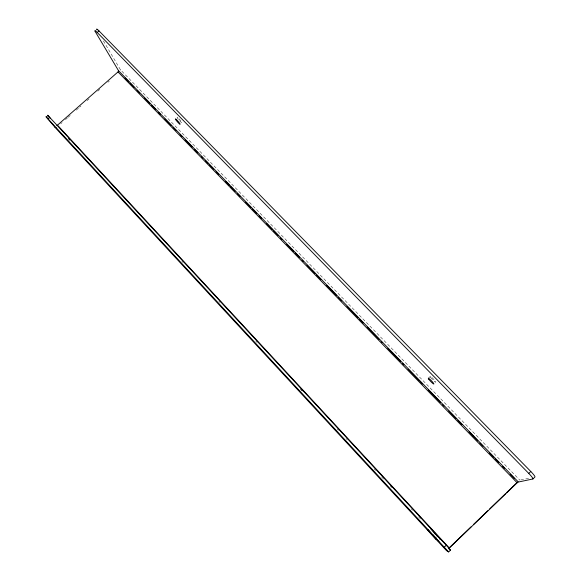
<?xml version="1.0" encoding="UTF-8"?>
<svg xmlns="http://www.w3.org/2000/svg" width="581" height="581" viewBox="0 0 581 581"><rect width="100%" height="100%" fill="white"/><g stroke="black" fill="none" stroke-linecap="round" stroke-linejoin="round"><path stroke-width="0.44" stroke-dasharray="2.9 2.18" d="M428.291 378.267L430.187 376.488M60.736 123.782L62.087 122.591M65.457 119.628L67.476 117.849M68.151 117.253L70.178 115.474M76.242 110.136L78.943 107.761M79.619 107.173L80.962 105.982M87.034 100.644L89.053 98.864M97.819 91.152L99.845 89.372M107.935 82.255L109.286 81.071M520.75 479.964L530.482 477.952M103.433 40.931L120.449 69.778L519.864 480.146M301.052 389.749L302.28 391.071M181.897 261.21L183.131 262.547M218.892 301.154L220.119 302.483M255.88 341.098L257.114 342.427M300.268 389.023L301.503 390.352M337.256 428.967L338.491 430.296M346.08 438.488L347.307 439.817M374.244 468.903L375.617 470.385M381.644 476.892L383.613 479.02M390.381 486.326L391.616 487.655M411.239 508.847L412.539 510.249M418.632 516.836L420.535 518.884M120.449 69.778A2.179 1.104 -45.1 0 1 120.543 70.236M178.403 119.345A3.624 0.421 48.8 0 1 177.953 117.79A3.624 0.421 48.8 0 1 181.802 122.337A3.624 0.421 48.8 0 1 179.34 120.456M430.652 377.418A4.009 0.516 46.1 0 0 435.503 382.196A4.009 0.516 46.1 0 0 432.794 378.427A4.009 0.516 46.1 0 0 430.652 377.418"/><path stroke-width="0.87" d="M448.634 551.914L45.979 116.679L54.999 127.341L446.557 550.665L448.626 551.95L450.536 550.084L447.116 546.198L47.678 115.191L50.482 118.575M448.699 548.646L517.831 482.143L532.893 478.976L534.905 477.045A7.408 0.951 45 0 0 530.802 471.489L98.995 30.909A6.217 0.683 49.5 0 0 96.991 30.023M532.893 478.976A7.415 0.93 45.1 0 0 528.783 473.435L530.802 471.489M434.16 536.394L438.858 541.572L435.503 537.73L435.975 537.272M444.349 547.113L446.259 545.276M448.873 548.159L470.951 526.931M473.544 524.432L487.829 510.692M489.776 508.818L505.354 493.828M506.654 492.579L517.039 482.586M56.785 125.554A1.097 0.559 -41.8 0 0 57.468 125.169L118.008 71.921A1.089 0.552 -45 0 0 118.531 70.722L95.219 31.57L95.662 31.185M46.465 117.304L46.887 116.934M47.736 116.193L48.158 115.822M47.998 118.778L49.697 117.282M95.219 31.57A6.217 0.675 49.5 0 1 97.209 32.471L98.995 30.909M449.171 549.335L450.529 550.12M437.856 536.706L434.828 533.126L440.551 539.444M440.296 539.371L439.599 538.689M437.653 536.503L437.123 535.965M97.209 32.471L528.783 473.435M118.531 70.722L518.223 481.86M125.089 78.028L128.88 81.928M130.144 83.228L133.942 87.135M137.101 90.382L139.629 92.989M144.684 98.189L149.745 103.396M151.641 105.343L155.432 109.25M158.591 112.496L160.494 114.45M164.917 119.003L171.242 125.511M173.131 127.457L176.297 130.71M180.088 134.61L181.984 136.571M185.143 139.818L192.1 146.978M194.628 149.571L197.794 152.832M201.585 156.732L202.849 158.032M205.376 160.632L207.904 163.239M209.167 164.532L213.597 169.093M216.11 171.678L218.652 174.293M225.573 181.417L229.401 185.354M230.664 186.654L235.044 191.156M237.622 193.807L240.149 196.407M245.778 202.203L250.825 207.395M252.161 208.768L256.504 213.242M259.119 215.921L261.559 218.434M266.606 223.634L272.286 229.473M273.658 230.882L277.965 235.32M280.608 238.043L281.872 239.343M286.803 244.412L293.746 251.558M295.155 253.004L299.433 257.405M302.105 260.157L303.369 261.457M307.008 265.197L315.214 273.644M316.645 275.118L320.901 279.49M326.587 285.344L331.003 289.89M331.185 290.079L336.69 295.736M338.142 297.232L340.038 299.186M340.481 299.636L341.744 300.936M346.995 306.34L352.478 311.982M352.682 312.193L358.165 317.829M359.639 319.347L361.535 321.3M361.956 321.729L363.212 323.029M367.221 327.154L373.953 334.075M374.179 334.307L379.001 339.275M381.129 341.461L382.4 342.761M387.847 348.375L395.421 356.168M395.676 356.422L398.203 359.029M398.581 359.421L400.476 361.367M402.626 363.583L403.889 364.883M408.051 369.16L416.875 378.238M417.165 378.543L419.7 381.143M420.651 382.124L422.547 384.07M428.212 389.909L438.299 400.28M438.662 400.658L440.558 402.604M442.707 404.819L443.964 406.112M448.779 411.065L456.361 418.872M457.828 420.375L462.055 424.726M469.005 431.879L472.803 435.779M472.949 435.932L477.858 440.986M479.884 443.063L482.92 446.186M489.238 452.693L493.661 457.247M495.005 458.627L498.723 462.447M502.565 466.405L504.41 468.301M510.103 474.154L514.541 478.722M118.008 71.921L517.134 482.767M57.468 125.169L449.331 547.999M430.398 528.347L435.765 534.643M68.543 138.706L69.771 140.028M435.503 537.73L432.932 534.941L433.782 535.987M55.994 127.522A2.193 1.118 -41.8 0 1 54.999 127.341M428.502 530.162L427.231 529.611L436.592 539.727L428.502 530.162M428.763 379.197A4.009 0.501 46.1 0 0 433.608 383.983A4.009 0.501 46.1 0 0 430.891 380.221A4.009 0.501 46.1 0 0 428.763 379.197M175.716 119.664A3.624 0.414 48.8 0 0 179.885 124.232A3.624 0.414 48.8 0 0 177.641 120.841A3.624 0.414 48.8 0 0 175.716 119.664"/></g></svg>
